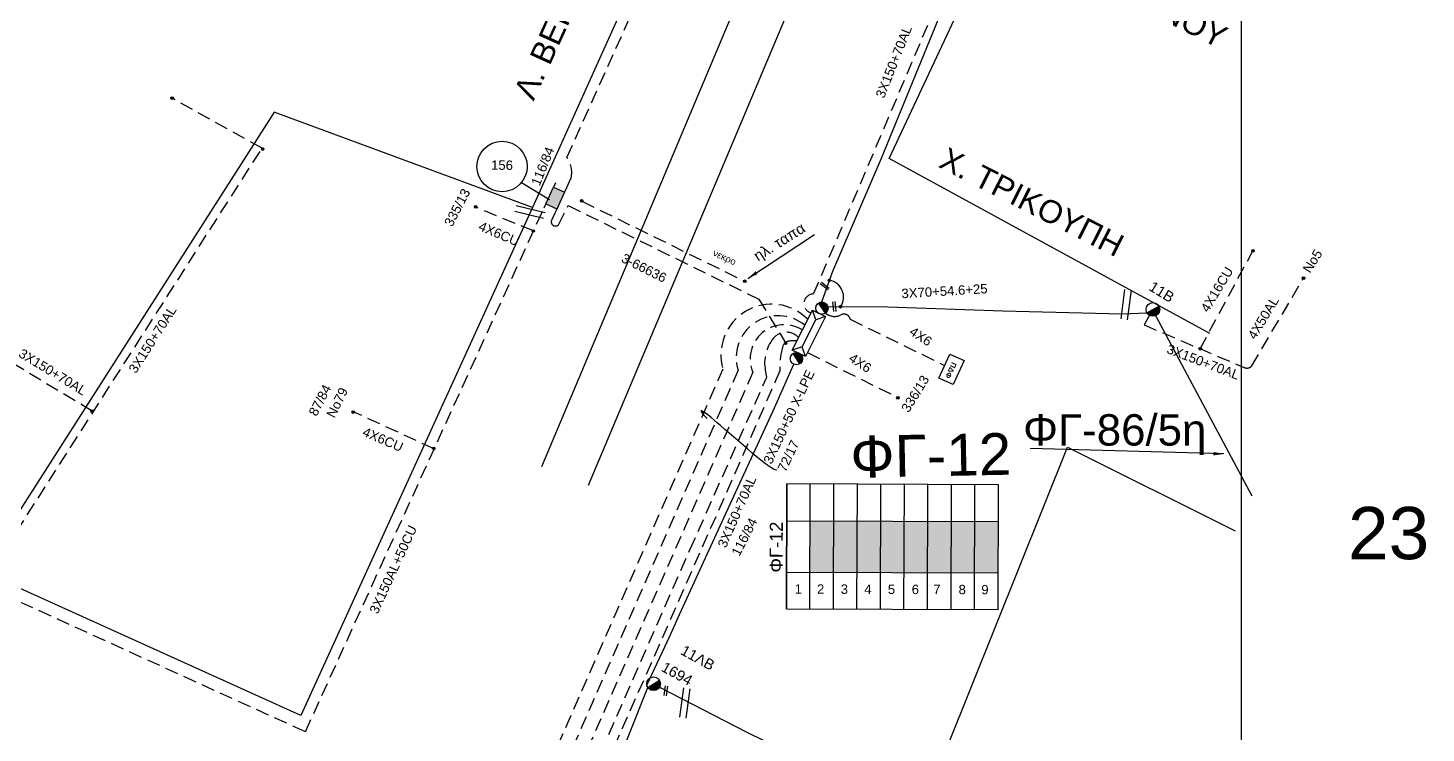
# Model space of a CAD drawing. Header units: millimetres. Extents: x 2087 to 5289, y 222 to 1137.
# Drawn here: x 3086 to 3219.7, y 383.6 to 451.1 of the extents above; entities that cross this region are included whole.
import ezdxf
from ezdxf.enums import TextEntityAlignment as Align

# ---------------------------------------------------------------- set-up
doc = ezdxf.new("R2010")
doc.units = ezdxf.units.MM
doc.linetypes.add('DASHED', pattern=[19.05, 12.7, -6.35])
for name, color, linetype in [('Link Box 4 Διευθύνσεων', 7, 'Continuous'), ('Pillar Δημοτικού Φωτισμού', 7, 'Continuous'), ('Άγνωστα', 7, 'Continuous'), ('Ασφαλειοκιβώτια Χ.Τ 9 αναχωρήσεων', 7, 'Continuous'), ('Γυμνά εναέρια ΧΤ και ΦΟΠ (3Φ)   4x50+16AL', 7, 'Continuous'), ('Επιγραφές - Σχήματα', 7, 'Continuous'), ('Καλώδια ΧΤ   3x150+50CU', 7, 'DASHED'), ('Καλώδια ΧΤ   3x150+70AL', 7, 'DASHED'), ('Καλώδια ΧΤ   3x150AL+50CU', 7, 'DASHED'), ('Καλώδια ΧΤ   4x50AL', 7, 'DASHED'), ('Καλώδια ΧΤ   4x6CU', 7, 'DASHED'), ('Μηχανική τομή', 7, 'Continuous'), ('Στύλος ΦΜ', 7, 'Continuous'), ('Στύλος ΦΜ @ 1', 7, 'Continuous'), ('Συνδέσεις', 7, 'Continuous'), ('Συνεστραμμένα ΧΤ   3x70+54.6+25 AL', 7, 'SYN_LINE'), ('Τομή', 7, 'Continuous'), ('Υποσταθμός εναέριος 2 στύλων', 7, 'Continuous'), ('Υποσταθμός πόλεως', 7, 'Continuous'), ('Υπόβαθρο ΔΕΗ', 7, 'Continuous'), ('Υπόγεια καλώδια Παροχών ΧΤ   4x16CU', 7, 'DASHED'), ('Υπόγεια καλώδια Παροχών ΧΤ   4x6', 7, 'DASHED')]:
    doc.layers.add(name, color=color, linetype=linetype)
doc.styles.add('arial', font='arial.ttf')
doc.styles.get("Standard").update_dxf_attribs({"font": 'arial.ttf'})
doc.linetypes.add('SYN_LINE', pattern='A,0.5,-0.0001,["/\\/\\/\\/",Standard,S=0.1,R=0,X=0,Y=-0.05],-0.25', length=0.7501)
doc.dimstyles.new('ISO-25', dxfattribs={"dimtxt": 2.5, "dimasz": 2.5, "dimexe": 1.25, "dimexo": 0.625, "dimtad": 1, "dimtxsty": 'Standard', "dimcen": 2.5, "dimadec": 0, "dimazin": 0, "dimtfac": 1, "dimtmove": 0, "dimatfit": 3, "dimfxl": 1, "dimarcsym": 0})

# ---------------------------------------------------------------- blocks, each defined once
blk = doc.blocks.new('ΤΟΜΗ')
at = {"layer": 'Τομή', "ltscale": 40}
for p, q in [((-5.68, 0), (5.68, 0)), ((5.68, -2.33), (-5.68, -2.33))]:
    blk.add_line(p, q, dxfattribs=at)
blk = doc.blocks.new('ΜΗΧΑΝΙΚΗ ΤΟΜΗ')
at = {"layer": 'Μηχανική τομή', "ltscale": 40}
for p, q in [((-1.89, 0.78), (1.89, 0.78)), ((1.89, 0), (-1.89, 0))]:
    blk.add_line(p, q, dxfattribs=at)
blk = doc.blocks.new('ΥΠΑΡΧΩΝ ΤΣΙΜΕΝΤΕΝΙΟΣ ΣΤΥΛΟΣ')
at = {"layer": 'Στύλος ΦΜ'}
blk.add_hatch(color=7, dxfattribs=at).paths.add_polyline_path([(-1.29, -2.28, 0.574793), (2.62, 0, 0.268822), (1.3, 2.27)])
at = {"layer": 'Στύλος ΦΜ', "color": 7}
blk.add_line((-1.29, -2.28), (1.3, 2.27), dxfattribs=at)
blk.add_circle((0, 0), 2.62, dxfattribs=at)
at = {"layer": 'Στύλος ΦΜ', "flags": 4}
for tag, p in [('ΑΡΙΘΜΟΣ', (-4.68, 8.05)), ('ΤΥΠΟΣ', (-4.91, 3.03))]:
    blk.add_attdef(tag, p, '', height=4, dxfattribs=at)
blk = doc.blocks.new('ΥΠΟΣΤΑΘΜΟΣ ΕΝΑΕΡΙΟΣ ΕΠΙ 2 ΣΤΥΛΩΝ')
at = {"layer": 'Υποσταθμός εναέριος 2 στύλων', "linetype": 'Continuous'}
for points in [[(-11.97, -2.11, 0.574793), (-8.45, -0.07, 0.268822), (-9.64, 1.98)], [(9.68, -2.15, 0.574793), (13.19, -0.1, 0.268822), (12.01, 1.95)]]:
    blk.add_hatch(color=256, dxfattribs=at).paths.add_polyline_path(points)
for p, q in [((-11.97, -2.11), (-9.64, 1.98)), ((9.68, -2.15), (12.01, 1.95))]:
    blk.add_line(p, q, dxfattribs=at)
for centre in [(-10.81, -0.07), (10.84, -0.1)]:
    blk.add_circle(centre, 2.36, dxfattribs=at)
at = {"layer": 'Υποσταθμός πόλεως', "linetype": 'Continuous', "ltscale": 40}
blk.add_lwpolyline([(-8.57, 2.82), (8.57, 2.82), (8.57, -2.82), (-8.57, -2.82)], close=True, dxfattribs=at)
for points in [[(-5.75, 0), (-8.57, 2.82)], [(-8.57, -2.82), (-5.75, 0)], [(-5.75, 0), (5.75, 0)], [(5.75, 0), (8.57, 2.82)], [(8.57, -2.82), (5.75, 0)]]:
    blk.add_lwpolyline(points, dxfattribs=at)
at = {"layer": 'Υποσταθμός εναέριος 2 στύλων', "ltscale": 40, "flags": 1}
for tag, p in [('ΜΕΤΑΣΧΗΜΑΤΙΣΜΟΣ', (14.09, 2.51)), ('ΙΣΧΥΣ', (14.07, -0.28)), ('ΑΡΙΘΜΟΣ', (14.19, -3))]:
    blk.add_attdef(tag, p, '', height=1.8, dxfattribs=at)
blk = doc.blocks.new('LINK BOX 4 ΑΝΑΧΩΡΗΣΕΩΝ')
at = {"layer": 'Link Box 4 Διευθύνσεων', "ltscale": 40}
blk.add_hatch(color=256, dxfattribs=at).paths.add_polyline_path([(-3.54, 0), (-3.54, -4.67), (3.54, -4.67), (3.54, 0)])
for p, q in [((-3.54, 0), (-5.33, 0)), ((5.33, 0), (3.54, 0)), ((-3.54, -4.67), (-5.33, -4.67)), ((5.33, -4.67), (3.54, -4.67))]:
    blk.add_line(p, q, dxfattribs=at)
blk.add_lwpolyline([(-3.54, -4.67), (-3.54, 0), (3.54, 0), (3.54, -4.67)], close=True, dxfattribs=at)
blk = doc.blocks.new('_ΣΥΝΔΕΣΗ')
at = {"layer": 'Συνδέσεις', "linetype": 'SYN_LINE', "ltscale": 40}
blk.add_hatch(color=256, dxfattribs=at).paths.add_polyline_path([(0.5, -0.01, 1), (-0.5, -0.01, 1)])
at = {"layer": 'Συνδέσεις'}
blk.add_circle((0, -0.01), 0.5, dxfattribs=at)
blk = doc.blocks.new('ΑΣΦΑΛΕΙΟΚΙΒΩΤΙΟ ΥΠΟΣΤΑΘΜΟΥ 9 ΑΝΑΧΩΡΗΣΕΩΝ')
at = {"layer": 'Ασφαλειοκιβώτια Χ.Τ 9 αναχωρήσεων', "ltscale": 40}
for p, q in [((-23.8, 40.36), (24.02, 40.36)), ((-9.72, 40.36), (-9.72, -40.64)), ((9.94, 40.36), (9.94, -40.64)), ((-23.8, 31.36), (24.02, 31.36)), ((-23.8, 22.36), (24.02, 22.36)), ((-23.8, 13.36), (24.02, 13.36)), ((-23.8, 4.36), (24.02, 4.36)), ((-23.8, -4.64), (24.02, -4.64)), ((-23.8, -13.64), (24.02, -13.64)), ((-23.8, -22.64), (24.02, -22.64)), ((-23.8, -31.64), (24.02, -31.64))]:
    blk.add_line(p, q, dxfattribs=at)
at = {"layer": 'Ασφαλειοκιβώτια Χ.Τ 9 αναχωρήσεων'}
blk.add_lwpolyline([(-23.8, -40.64), (24.02, -40.64), (24.02, 40.36), (-23.8, 40.36)], close=True, dxfattribs=at)
for s, p in [('1', (-17.96, 37.24)), ('2', (-17.96, 28.67)), ('3', (-17.96, 19.6)), ('4', (-17.96, 10.58)), ('5', (-17.96, 1.57)), ('6', (-17.96, -7.57)), ('7', (-17.96, -15.81)), ('8', (-17.96, -25.5)), ('9', (-17.96, -34.19))]:
    blk.add_text(s, height=3.6, rotation=270, dxfattribs=at).set_placement(p)
at = {"layer": 'Ασφαλειοκιβώτια Χ.Τ 9 αναχωρήσεων', "ltscale": 40}
for tag, height, p in [('ΟΝΟΜΑ', 5, (-0.16, 44.31)), ('ΚΕΙΜΕΝΟ 1', 2, (17.06, 35.59)), ('ΚΕΙΜΕΝΟ 2', 2, (17.06, 26.88)), ('ΚΕΙΜΕΝΟ 3', 2, (17.06, 17.69)), ('ΚΕΙΜΕΝΟ 4', 2, (17.06, 8.71)), ('ΚΕΙΜΕΝΟ 5', 2, (17.06, -0.13)), ('ΚΕΙΜΕΝΟ 6', 2, (17.06, -9.05)), ('ΚΕΙΜΕΝΟ 7', 2, (17.06, -18.13)), ('ΚΕΙΜΕΝΟ 8', 2, (17.06, -26.85)), ('ΚΕΙΜΕΝΟ 9', 2, (17.06, -35.99)), ('ΣΧ', 2, (-0.1, -42.64))]:
    blk.add_attdef(tag, text='', height=height, dxfattribs=at).set_placement(p, align=Align.MIDDLE_CENTER)
blk = doc.blocks.new('PILLAR ΔΗΜΟΤΙΚΟΥ ΦΩΤΙΣΜΟΥ')
at = {"layer": 'Pillar Δημοτικού Φωτισμού', "ltscale": 40}
for p, q in [((-3.64, 2), (3.07, 2)), ((-3.64, -2), (-3.64, 2)), ((3.07, 2), (3.07, -2)), ((3.07, -2), (-3.64, -2))]:
    blk.add_line(p, q, dxfattribs=at)
at = {"layer": 'Pillar Δημοτικού Φωτισμού', "insert": (-2.13, 0.69), "char_height": 1.3575, "width": 109.961, "attachment_point": 1}
blk.add_mtext('{\\fArial|b1|i0|c161|p34;ΠΔΦ}', dxfattribs=at)

msp = doc.modelspace()

# ---------------------------------------------------------------- hatches: boundary and pattern name
at = {"layer": 'Ασφαλειοκιβώτια Χ.Τ 9 αναχωρήσεων'}
h = msp.add_hatch(color=6, dxfattribs=at)
h.dxf.hatch_style = 1
h.paths.add_polyline_path([(3160.83, 403.9), (3160.81, 398.99), (3163.06, 398.98), (3163.08, 403.89)])
h = msp.add_hatch(color=85, dxfattribs=at)
h.dxf.hatch_style = 1
h.paths.add_polyline_path([(3163.08, 403.89), (3163.06, 398.98), (3165.31, 398.97), (3165.33, 403.88)])
h = msp.add_hatch(color=5, dxfattribs=at)
h.dxf.hatch_style = 1
h.paths.add_polyline_path([(3165.33, 403.88), (3165.31, 398.97), (3167.56, 398.96), (3167.58, 403.88)])
h = msp.add_hatch(color=1, dxfattribs=at)
h.dxf.hatch_style = 1
h.paths.add_polyline_path([(3167.58, 403.88), (3167.56, 398.96), (3169.81, 398.95), (3169.83, 403.87)])
h = msp.add_hatch(color=2, dxfattribs=at)
h.dxf.hatch_style = 1
h.paths.add_polyline_path([(3169.83, 403.87), (3169.81, 398.95), (3172.06, 398.95), (3172.08, 403.86)])
h = msp.add_hatch(color=133, dxfattribs=at)
h.dxf.hatch_style = 1
h.paths.add_polyline_path([(3172.08, 403.86), (3172.06, 398.95), (3174.31, 398.94), (3174.33, 403.85)])
h = msp.add_hatch(color=30, dxfattribs=at)
h.dxf.hatch_style = 1
h.paths.add_polyline_path([(3174.33, 403.85), (3174.31, 398.94), (3176.56, 398.93), (3176.58, 403.84)])
h = msp.add_hatch(color=173, dxfattribs=at)
h.dxf.hatch_style = 1
h.paths.add_polyline_path([(3176.58, 403.84), (3176.56, 398.93), (3178.81, 398.92), (3178.83, 403.84)])

# ---------------------------------------------------------------- linework, layer by layer
at = {"layer": 'Άγνωστα', "color": 85}
msp.add_lwpolyline([(3161.93, 424.84), (3163, 427.78), (3167.64, 438.59), (3173.35, 452.53), (3177.83, 460.87), (3179.87, 465.6)], dxfattribs=at)
at = {"layer": 'Άγνωστα', "color": 30}
msp.add_lwpolyline([(3125.32, 328.01), (3127.17, 335.74), (3128.84, 344.31), (3130.6, 352.27), (3134.57, 361.15), (3134.57, 361.15), (3139.37, 372.78), (3141.74, 378.99), (3145.29, 387.97), (3145.21, 388.19), (3147.41, 392.87), (3148.33, 394.95), (3152.41, 403.85), (3157.29, 414.43), (3159.25, 418.89)], dxfattribs=at)
at = {"layer": 'Γυμνά εναέρια ΧΤ και ΦΟΠ (3Φ)   4x50+16AL', "color": 6, "ltscale": 40}
msp.add_lwpolyline([(3146.42, 388), (3154.78, 383.68), (3170.44, 376.01), (3170.44, 376.01), (3198.75, 362.64), (3204.91, 359.94)], dxfattribs=at)
at = {"layer": 'Επιγραφές - Σχήματα'}
for points in [[(3202.07, 238.29), (3202.08, 789.29)], [(3133.22, 436.28), (3135.91, 434.65)]]:
    msp.add_lwpolyline(points, dxfattribs=at)
msp.add_circle((3131.36, 437.8), 2.41, dxfattribs=at)
msp.add_open_spline([(3157.63, 408.75), (3157.1, 408.65), (3150.34, 414.9), (3149.98, 414.69), (3150.98, 413.68)], degree=3, dxfattribs=at)
at = {"layer": 'Καλώδια ΧΤ   3x150+70AL', "color": 30, "linetype": 'DASHED', "ltscale": 0.1}
msp.add_lwpolyline([(3137.52, 435.74), (3137.97, 436.73, 0.209238), (3137.56, 438.67), (3152.65, 472.22), (3151.18, 472.96), (3158.35, 487.17)], format="xyb", dxfattribs=at)
at = {"layer": 'Καλώδια ΧΤ   3x150+70AL', "color": 133, "ltscale": 0.1}
msp.add_lwpolyline([(3160.91, 423.81, -0.874636), (3161.16, 425.61), (3173.18, 453.92), (3179.59, 467.4), (3184.78, 479.03), (3184.78, 479.03), (3184.78, 479.03), (3184.78, 479.03), (3184.78, 479.03)], format="xyb", dxfattribs=at)
at = {"layer": 'Καλώδια ΧΤ   3x150+70AL', "color": 151, "ltscale": 0.1}
for points in [[(3080.86, 398.49), (3081.84, 398.06), (3108.4, 439.54), (3099.8, 444.34)], [(3092.14, 414.39), (3084.6, 418.96)]]:
    msp.add_lwpolyline(points, dxfattribs=at)
msp.add_lwpolyline([(3080.67, 398.57), (3080.67, 398.57), (3080.63, 397.88, 0.531836), (3082.13, 396.72, 0.090281), (3082.49, 396.92, -0.354222), (3083.56, 396.92), (3112.55, 383.73), (3135.38, 433.87), (3135.38, 433.87), (3135.38, 433.87)], format="xyb", dxfattribs=at)
at = {"layer": 'Καλώδια ΧΤ   3x150+70AL', "color": 27, "ltscale": 0.1}
msp.add_lwpolyline([(3193.27, 423.57), (3192.76, 422.65), (3202.33, 418.57, 0.213342), (3202.87, 418.58, 0.213342)], format="xyb", dxfattribs=at)
at = {"layer": 'Καλώδια ΧΤ   3x150+70AL', "color": 27, "linetype": 'SYN_LINE', "ltscale": 10}
msp.add_lwpolyline([(3193.87, 423.53), (3203.07, 406.29)], dxfattribs=at)
at = {"layer": 'Καλώδια ΧΤ   3x150+70AL', "color": 173, "ltscale": 0.1}
msp.add_lwpolyline([(3159.57, 421.13), (3159.57, 421.13), (3158.95, 421.12, 0.331436), (3158.18, 420.51, 0.083195), (3157.94, 418.24), (3140.05, 377.68), (3147.25, 374.71)], format="xyb", dxfattribs=at)
at = {"layer": 'Καλώδια ΧΤ   3x150AL+50CU', "color": 173, "linetype": 'DASHED', "ltscale": 0.1}
msp.add_lwpolyline([(3136.42, 433.34), (3136.07, 432.64, 0.755611), (3136.76, 432.22), (3137.69, 434.06), (3155.92, 425.1), (3158.47, 420.94)], format="xyb", dxfattribs=at)
at = {"layer": 'Καλώδια ΧΤ   3x150AL+50CU', "linetype": 'DASHED', "ltscale": 0.1}
msp.add_lwpolyline([(3139, 434.47), (3154.56, 426.82)], dxfattribs=at)
at = {"layer": 'Καλώδια ΧΤ   3x150AL+50CU', "color": 5, "linetype": 'DASHED', "ltscale": 0.1}
msp.add_lwpolyline([(3160.6, 423.18, 0.778921), (3152.48, 418.42), (3134.39, 377.16), (3134.99, 375.79), (3127.93, 359.67), (3148.07, 350.86)], format="xyb", dxfattribs=at)
at = {"layer": 'Καλώδια ΧΤ   3x150AL+50CU', "color": 2, "linetype": 'DASHED', "ltscale": 0.1}
msp.add_lwpolyline([(3160.31, 422.61, 0.745279), (3153.93, 418.3), (3135.89, 377.17), (3136.49, 375.79), (3126.88, 353.85), (3122.68, 333.07, 0.202702), (3120.62, 329.6, 0.183031), (3116, 328.24), (3114.01, 322.98, 0.267948), (3114.87, 320.52), (3110.6, 309.26), (3112.6, 308.52), (3103.93, 285.75, 0.438761), (3104.21, 283.79), (3102.05, 276.69), (3102.7, 275.68), (3088.51, 238.3)], format="xyb", dxfattribs=at)
at = {"layer": 'Καλώδια ΧΤ   3x150AL+50CU', "color": 6, "linetype": 'DASHED', "ltscale": 0.1}
msp.add_lwpolyline([(3160.08, 422.16, 0.734684), (3155.35, 418.11), (3137.74, 377.95), (3138.3, 376.16), (3128.38, 353.51), (3124.11, 332.41, 0.233251), (3121.39, 328.47, 0.222975), (3117.32, 327.72), (3115.32, 322.44)], format="xyb", dxfattribs=at)
at = {"layer": 'Καλώδια ΧΤ   3x150AL+50CU', "color": 1, "linetype": 'DASHED', "ltscale": 0.1}
msp.add_lwpolyline([(3118.86, 322.87), (3118.5, 321.92, -0.351846), (3116.62, 323), (3118.01, 326.67, -0.327188), (3121.75, 327.42), (3122.45, 329.24, -0.283982), (3125.38, 331.09), (3129.91, 353.46), (3139.89, 376.27), (3139.28, 378.23), (3149.33, 401.14), (3156.67, 417.64), (3156.54, 418.3, -0.219601), (3157.29, 421.34, -0.454958), (3159.72, 421.44)], format="xyb", dxfattribs=at)
at = {"layer": 'Καλώδια ΧΤ   4x50AL', "color": 27, "ltscale": 0.1}
msp.add_lwpolyline([(3202.87, 418.58, 0.089455), (3203.06, 418.72), (3208.01, 427.11)], format="xyb", dxfattribs=at)
at = {"layer": 'Καλώδια ΧΤ   4x6CU', "color": 151, "ltscale": 0.1}
msp.add_lwpolyline([(3124.87, 410.78), (3117.13, 414.34)], dxfattribs=at)
at = {"layer": 'Συνεστραμμένα ΧΤ   3x70+54.6+25 AL', "color": 85, "linetype": 'SYN_LINE', "ltscale": 10}
msp.add_lwpolyline([(3162.52, 424.41), (3162.52, 424.41), (3168.27, 424.39), (3179.25, 423.99), (3190.63, 423.71), (3193.04, 423.81)], dxfattribs=at)
at = {"layer": 'Υπόβαθρο ΔΕΗ'}
for points in [[(3088.34, 508.07), (3151.41, 472), (3134.26, 433.89), (3109.57, 443.01), (3081.49, 399.11), (3039.1, 418.25), (3088.34, 508.07)], [(3199.06, 421.82), (3168.37, 438.57), (3180.64, 464.7), (3202.71, 453.34)], [(3134.26, 433.89), (3112.12, 385.29), (3081.49, 399.11)], [(3199.62, 363.75), (3171.66, 376.59), (3185.44, 410.96), (3201.46, 402.96)]]:
    msp.add_lwpolyline(points, dxfattribs=at)
msp.add_lwpolyline([(3139.63, 407.31), (3166.08, 470.16, 0.630322), (3161.56, 471.88), (3135.13, 409.07)], format="xyb", dxfattribs=at)
msp.add_arc((3162.37, 425.3), 1.65, 327.0705, 78.9371, dxfattribs=at)
at = {"layer": 'Υπόγεια καλώδια Παροχών ΧΤ   4x16CU', "color": 27, "ltscale": 0.1}
msp.add_lwpolyline([(3198.12, 420.37), (3203.18, 429.73)], dxfattribs=at)
at = {"layer": 'Υπόγεια καλώδια Παροχών ΧΤ   4x6', "color": 151, "linetype": 'DASHED', "ltscale": 0.1}
msp.add_lwpolyline([(3134.36, 431.63), (3128.88, 433.89)], dxfattribs=at)
at = {"layer": 'Υπόγεια καλώδια Παροχών ΧΤ   4x6', "color": 85, "ltscale": 0.1}
msp.add_lwpolyline([(3162.28, 423.76), (3162.6, 423.59, 0.24675), (3163.77, 423.61, -0.332604), (3164.49, 423.5, -0.149854), (3164.66, 423.18), (3173.67, 418.77)], format="xyb", dxfattribs=at)
at = {"layer": 'Υπόγεια καλώδια Παροχών ΧΤ   4x6', "color": 30, "linetype": 'DASHED', "ltscale": 0.1}
msp.add_lwpolyline([(3160.57, 419.99), (3169.25, 415.69)], dxfattribs=at)

# ---------------------------------------------------------------- block references
at = {"layer": 'Link Box 4 Διευθύνσεων', "xscale": 0.2499999999999999, "yscale": 0.2499999999999999, "zscale": 0.2499999999999999, "rotation": 65.47666572237951}
msp.add_blockref('LINK BOX 4 ΑΝΑΧΩΡΗΣΕΩΝ', (3135.91, 435.02), dxfattribs=at)
at = {"layer": 'Pillar Δημοτικού Φωτισμού', "xscale": 0.3749999999999383, "yscale": 0.3749999999999383, "zscale": 0.3749999999999383, "rotation": 245.4129472006826}
msp.add_blockref('PILLAR ΔΗΜΟΤΙΚΟΥ ΦΩΤΙΣΜΟΥ', (3174.29, 418.3), dxfattribs=at)
at = {"layer": 'Ασφαλειοκιβώτια Χ.Τ 9 αναχωρήσεων', "xscale": 0.25, "yscale": 0.25, "zscale": 0.25, "rotation": 89.79863056021844}
msp.add_blockref('ΑΣΦΑΛΕΙΟΚΙΒΩΤΙΟ ΥΠΟΣΤΑΘΜΟΥ 9 ΑΝΑΧΩΡΗΣΕΩΝ', (3168.66, 401.39), dxfattribs=at).add_auto_attribs({'ΟΝΟΜΑ': 'ΦΓ-12'})
at = {"layer": 'Μηχανική τομή'}
for p, xscale, yscale, zscale, rotation in [((3162.16, 426.28), 0.2499999999999999, 0.2499999999999999, 0.2499999999999999, 323.3635569184125), ((3163.24, 424.41), 0.2499999999999999, 0.2499999999999999, 0.2499999999999999, 96.28171622420209), ((3146.92, 387.65), 0.2499999999999996, 0.2499999999999996, 0.2499999999999996, 262.4852333211841)]:
    msp.add_blockref('ΜΗΧΑΝΙΚΗ ΤΟΜΗ', p, dxfattribs=dict(at, xscale=xscale, yscale=yscale, zscale=zscale, rotation=rotation))
at = {"layer": 'Στύλος ΦΜ @ 1', "ltscale": 40}
ref = msp.add_blockref('ΥΠΑΡΧΩΝ ΤΣΙΜΕΝΤΕΝΙΟΣ ΣΤΥΛΟΣ', (3193.61, 424.13), dxfattribs=dict(at, xscale=0.2499999999999999, yscale=0.2499999999999999, zscale=0.2499999999999999, rotation=328.5155825786242))
ref.add_attrib('ΤΥΠΟΣ', '11B', (3193.13, 426.03), dxfattribs={"layer": 'Στύλος ΦΜ', "height": 1, "rotation": 328.5156, "flags": 4})
ref = msp.add_blockref('ΥΠΑΡΧΩΝ ΤΣΙΜΕΝΤΕΝΙΟΣ ΣΤΥΛΟΣ', (3145.85, 388.31), dxfattribs=dict(at, xscale=0.2499999999999999, yscale=0.2499999999999999, zscale=0.2499999999999999, rotation=331.1723990868637))
ref.add_attrib('ΤΥΠΟΣ', '1694', (3146.49, 389.59), dxfattribs={"layer": 'Στύλος ΦΜ', "height": 1, "rotation": 331.1724, "flags": 4})
ref.add_attrib('ΑΡΙΘΜΟΣ', '11ΛΒ', (3148.34, 391.19), dxfattribs={"layer": 'Στύλος ΦΜ', "height": 1, "rotation": 331.1724, "flags": 4})
at = {"layer": 'Συνδέσεις', "xscale": 0.25, "yscale": 0.25, "zscale": 0.25}
for p in [(3099.81, 444.34), (3108.46, 439.47), (3138.97, 434.51), (3128.83, 433.95), (3134.35, 431.63), (3203.18, 429.73), (3154.58, 426.82), (3162.66, 426.91), (3208.01, 427.12), (3163.72, 424.39), (3158.48, 420.89), (3198.12, 420.37), (3169.22, 415.67), (3092.14, 414.39), (3117.12, 414.31), (3124.82, 410.84)]:
    msp.add_blockref('_ΣΥΝΔΕΣΗ', p, dxfattribs=at)
at = {"layer": 'Τομή', "xscale": 0.2499999999999998, "yscale": 0.2499999999999998, "zscale": 0.2499999999999998}
for p, rotation in [((3133.95, 433.16), 166.2733651379715), ((3190.75, 424.63), 82.39559894253867), ((3148.55, 386.51), 82.39559894253867)]:
    msp.add_blockref('ΤΟΜΗ', p, dxfattribs=dict(at, rotation=rotation))
at = {"layer": 'Υποσταθμός εναέριος 2 στύλων', "xscale": 0.2499999999999999, "yscale": 0.2499999999999999, "zscale": 0.2499999999999999, "rotation": 63.29175422228174}
msp.add_blockref('ΥΠΟΣΤΑΘΜΟΣ ΕΝΑΕΡΙΟΣ ΕΠΙ 2 ΣΤΥΛΩΝ', (3160.71, 421.84), dxfattribs=at)

# ---------------------------------------------------------------- texts
at = {"ltscale": 40, "insert": (3164.62, 412.01), "char_height": 4, "width": 21.1415, "attachment_point": 1, "rotation": 1.1435, "style": 'arial'}
msp.add_mtext('{\\fArial|b0|i0|c204|p34;Ф}Γ-12', dxfattribs=at)
at = {"ltscale": 40, "insert": (3212.27, 405.23), "char_height": 5, "width": 21.1415, "attachment_point": 1, "style": 'arial'}
msp.add_mtext('23', dxfattribs=at)
at = {"layer": 'Άγνωστα', "ltscale": 40, "char_height": 0.9, "attachment_point": 1, "style": 'arial'}
for s, insert, width, rotation in [('116/84', (3134.11, 436.21), 69.1904, 67.9981), ('335/13', (3125.78, 432.38), 8.5192, 62.5085), ('3-66636', (3143.08, 429.53), 69.1904, 333.3525), ('Νο5', (3207.88, 428.01), 2.9553, 57.7847), ('3X70+54.6+25', (3169.53, 426.09), 4.7623, 3.3913), ('3X150+50 X-LPE', (3156.31, 409.63), 69.1904, 64.7442), ('336/13', (3169.48, 414.66), 2.9553, 58.3757), ('87/84', (3112.81, 414.25), 3.1912, 62.5085), ('Νο79', (3114.52, 414.06), 2.9553, 63.8573), ('72/17', (3157.66, 408.88), 69.1904, 64.7442), ('116/84', (3153.25, 400.86), 4.008, 62.7405)]:
    msp.add_mtext(s, dxfattribs=dict(at, insert=insert, width=width, rotation=rotation))
at = {"layer": 'Επιγραφές - Σχήματα', "ltscale": 40, "attachment_point": 1, "style": 'arial'}
for s, insert, char_height, width, rotation in [('{\\H1.0833x;Λ. ΒΕΪΚΟΥ}', (3132.4, 444.89), 2, 21.1415, 65.6182), ('{\\H1.0833x;KYΘNOY}', (3189.4, 456.85), 2, 21.1415, 333.0151), ('{\\H1.0833x;Χ. ΤΡΙΚΟΥΠΗ}', (3173.98, 439.72), 2, 21.1415, 333.0151), ('{\\H1.0833x;ηλ. ταπα}', (3155.29, 429.56), 0.9402, 9.9385, 32.3436), ('νεκρο', (3151.73, 429.9), 0.647, 6.8349, 334.988)]:
    msp.add_mtext(s, dxfattribs=dict(at, insert=insert, char_height=char_height, width=width, rotation=rotation))
at = {"layer": 'Επιγραφές - Σχήματα', "insert": (3130.31, 438.39), "char_height": 0.9, "width": 8.5591, "attachment_point": 1, "rotation": 359.4102}
msp.add_mtext('156', dxfattribs=at)
at = {"layer": 'Επιγραφές - Σχήματα', "ltscale": 40, "insert": (3181.19, 414.1), "char_height": 3, "width": 21.1415, "attachment_point": 1, "style": 'arial'}
msp.add_mtext('ΦΓ-86/5η', dxfattribs=at)
at = {"layer": 'Καλώδια ΧΤ   3x150+50CU', "ltscale": 40, "insert": (3118.63, 395.29), "char_height": 0.9, "width": 69.1904, "attachment_point": 1, "rotation": 65.3735, "style": 'arial'}
msp.add_mtext('3X150AL+50CU', dxfattribs=at)
at = {"layer": 'Καλώδια ΧΤ   3x150+70AL', "ltscale": 40, "char_height": 0.9, "attachment_point": 1, "style": 'arial'}
for insert, width, rotation in [((3167.05, 444.59), 69.1904, 68.3504), ((3095.57, 418.42), 69.1904, 57.3728), ((3085.5, 420.43), 69.1904, 328.568), ((3195.17, 420.82), 7.2443, 339.169), ((3151.94, 401.6), 7.5247, 66.292)]:
    msp.add_mtext('3X150+70AL', dxfattribs=dict(at, insert=insert, width=width, rotation=rotation))
at = {"layer": 'Καλώδια ΧΤ   4x50AL', "ltscale": 40, "insert": (3202.62, 421.64), "char_height": 0.9, "width": 4.7623, "attachment_point": 1, "rotation": 58.9505, "style": 'arial'}
msp.add_mtext('4X50AL', dxfattribs=at)
at = {"layer": 'Καλώδια ΧΤ   4x6CU', "ltscale": 40, "char_height": 0.9, "width": 3.8869, "attachment_point": 1, "rotation": 336.8529, "style": 'arial'}
for insert in [(3129.38, 432.58), (3118.28, 412.9)]:
    msp.add_mtext('4X6CU', dxfattribs=dict(at, insert=insert))
at = {"layer": 'Υπόγεια καλώδια Παροχών ΧΤ   4x16CU', "ltscale": 40, "insert": (3198.12, 424.23), "char_height": 0.9, "width": 4.7623, "attachment_point": 1, "rotation": 58.9505, "style": 'arial'}
msp.add_mtext('4X16CU', dxfattribs=at)
at = {"layer": 'Υπόγεια καλώδια Παροχών ΧΤ   4x6', "ltscale": 40, "char_height": 0.9, "width": 4.7623, "attachment_point": 1, "rotation": 326.5617, "style": 'arial'}
for insert in [(3170.72, 422.54), (3164.93, 420)]:
    msp.add_mtext('4X6', dxfattribs=dict(at, insert=insert))

# ---------------------------------------------------------------- leaders
at = {"layer": 'Επιγραφές - Σχήματα', "ltscale": 40}
for points in [[(3154.87, 427.09), (3161.25, 431.3)], [(3200.4, 410.3), (3181.86, 410.81)]]:
    msp.add_leader(points, dimstyle='ISO-25', override={"dimasz": 1, "dimtad": 0}, dxfattribs=at)

doc.saveas('drawing.dxf')
